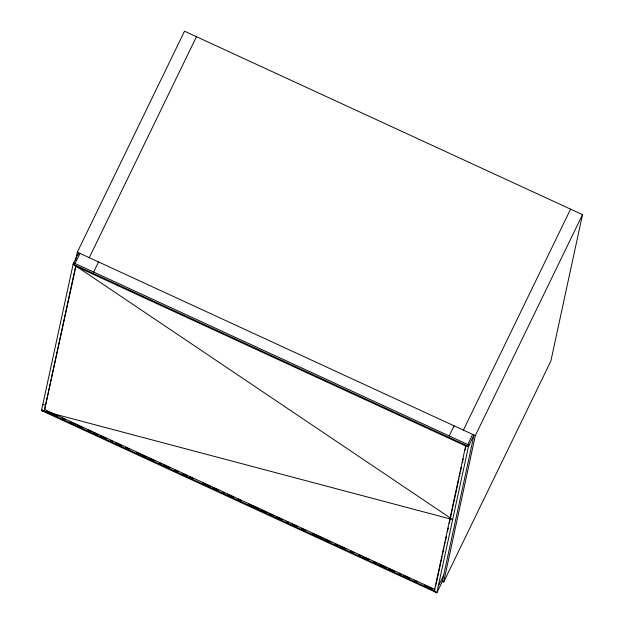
<?xml version="1.0" encoding="UTF-8"?>
<svg xmlns="http://www.w3.org/2000/svg" width="624" height="624" viewBox="0 0 624 624"><rect width="100%" height="100%" fill="white"/><g stroke="black" fill="none" stroke-linecap="round" stroke-linejoin="round"><path stroke-width="0.94" d="M42.097 409.313L41.488 410.576L44.32 410.966L434.359 590.741L436.831 592.8L468.491 446.371L473.998 435.006L442.346 581.435L436.831 592.8L41.488 410.576L73.148 264.147L78.655 252.782L78.203 254.873M75.481 260.731L77.329 252.174L184.517 31.2L582.512 214.648L550.852 361.078L443.672 582.044L441.964 581.264M75.621 266.206L465.652 445.981L468.491 446.371L73.148 264.147L75.621 266.206L44.32 410.966L76.034 265.847M465.652 445.981L434.359 590.741L434.967 589.477L44.936 409.703M435.56 586.755L435.95 584.945M436.145 584.041L442.096 556.507M442.51 554.603L443.945 547.958M444.358 546.062L445.177 542.264M445.591 540.361L446.41 536.562M447.439 531.82L448.258 528.021M449.288 523.271L458.929 478.647M459.342 476.744L460.161 472.945M460.574 471.05L461.393 467.251M462.423 462.501L463.242 458.702M465.091 450.161L465.878 446.534M443.672 582.044L475.324 435.614L582.512 214.648M75.083 263.5L79.981 253.391M89.271 257.673L196.459 36.707M93.655 272.056L98.561 261.955M449.202 435.934L454.1 425.833M463.39 430.115L570.578 209.141M467.774 444.499L472.672 434.398M438.797 585.265L443.695 575.156M41.488 410.576L452.657 519.581L73.148 264.147M77.329 252.174L475.324 435.614M73.757 262.883L469.1 445.107M42.845 404.297L45.497 405.522M47.05 411.138L48.82 411.949M51.472 413.174L57.665 416.029M62.088 418.064L65.629 419.702M70.052 421.738L75.356 424.18M77.126 424.999L83.312 427.853M87.734 429.889L91.276 431.519M93.046 432.338L98.35 434.78M100.121 435.599L106.314 438.454M110.737 440.489L112.499 441.301M116.041 442.939L121.345 445.38M125.767 447.416L129.308 449.054M136.383 452.314L146.991 457.205M148.762 458.016L154.955 460.871M159.377 462.907L162.029 464.131M163.8 464.95L169.993 467.805M174.416 469.841L177.949 471.471M182.372 473.507L187.676 475.956M189.446 476.767L192.988 478.405M202.714 482.882L210.678 486.556M212.441 487.367L218.634 490.222M223.057 492.258L224.827 493.077M227.479 494.302L233.672 497.156M238.095 499.192L241.628 500.822M248.703 504.083L259.319 508.973M261.089 509.792L267.275 512.647M269.045 513.458L274.357 515.908M276.12 516.719L282.313 519.574M286.736 521.609L288.506 522.428M292.04 524.059L297.352 526.508M301.774 528.544L305.308 530.174M312.382 533.434L322.998 538.325M324.769 539.144L330.954 541.999M335.377 544.034L338.036 545.259M339.799 546.07L345.992 548.925M350.415 550.961L353.956 552.599M358.379 554.635L361.031 555.859M362.801 556.67L368.987 559.525M373.409 561.561L376.951 563.191M378.721 564.01L386.677 567.676M388.448 568.495L394.641 571.35M399.056 573.386L400.826 574.205M403.478 575.422L409.672 578.276M414.094 580.312L417.635 581.95M424.71 585.211L432.666 588.877"/></g></svg>
